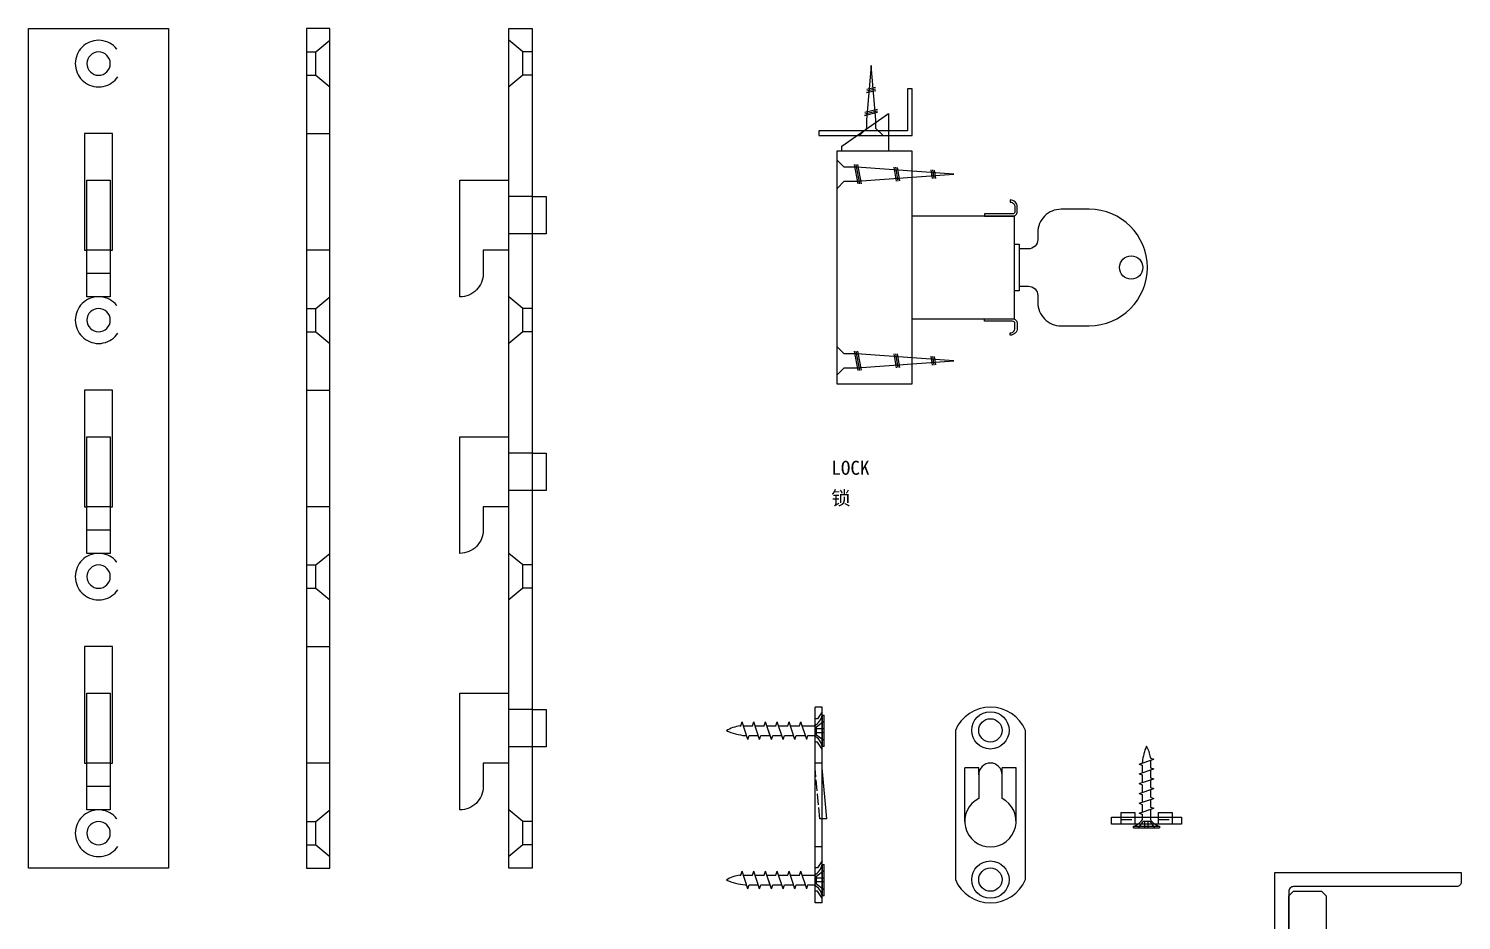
# Model space of a CAD drawing. Header units: millimetres. Extents: x -159360 to -156109, y -82746 to -81402.
# Drawn here: x -157692.9 to -157385.7, y -81785.3 to -81594.1 of the extents above; entities that cross this region are included whole.
import ezdxf
from ezdxf.enums import TextEntityAlignment as Align

# ---------------------------------------------------------------- set-up
doc = ezdxf.new("R2010")
doc.units = ezdxf.units.MM
doc.header["$LTSCALE"] = 2
doc.header["$MEASUREMENT"] = 0
doc.linetypes.add('ACAD_ISO02W100', pattern=[15, 12, -3])
doc.linetypes.add('HIDDEN', pattern=[9.525, 6.35, -3.175])
doc.layers.get('0').update_dxf_attribs({"linetype": 'CONTINUOUS'})
doc.layers.add('LINE1', color=41, linetype='CONTINUOUS')
doc.layers.add('LINE2', color=142, linetype='CONTINUOUS')
doc.layers.add('标注', color=7, linetype='CONTINUOUS', lineweight=25)
doc.styles.add('HZ', font='simfang.ttf')

# ---------------------------------------------------------------- blocks, each defined once
blk = doc.blocks.new('床挂码-合')
at = {"linetype": 'ByBlock'}
for points in [[(-15, -90), (15, -90), (15, 90), (-15, 90)], [(-2.5, 52.5), (2.5, 52.5), (2.5, 77.5), (-2.5, 77.5)], [(-2.5, -2.5), (2.5, -2.5), (2.5, 22.5), (-2.5, 22.5)], [(-2.5, -57.5), (2.5, -57.5), (2.5, -32.5), (-2.5, -32.5)]]:
    blk.add_lwpolyline(points, close=True, dxfattribs=at)
for points in [[(2.5, 67.5), (3, 67.5), (3, 42.5), (-3, 42.5), (-3, 67.5), (-2.5, 67.5)], [(2.5, 12.5), (3, 12.5), (3, -12.5), (-3, -12.5), (-3, 12.5), (-2.5, 12.5)], [(2.5, -42.5), (3, -42.5), (3, -67.5), (-3, -67.5), (-3, -42.5), (-2.5, -42.5)]]:
    blk.add_lwpolyline(points, dxfattribs=at)
for centre in [(0, 82.5), (0, 27.5), (0, -27.5), (0, -82.5)]:
    blk.add_circle(centre, 2.5, dxfattribs=at)
at = {"layer": 'LINE1', "linetype": 'HIDDEN'}
for p, q in [((2.5, 72.5), (-2.5, 72.5)), ((2.5, 67.5), (-2.5, 67.5)), ((2.5, 17.5), (-2.5, 17.5)), ((2.5, 12.5), (-2.5, 12.5)), ((2.5, -37.5), (-2.5, -37.5)), ((2.5, -42.5), (-2.5, -42.5))]:
    blk.add_line(p, q, dxfattribs=at)
for centre in [(0, 82.5), (0, 27.5), (0, -27.5), (0, -82.5)]:
    blk.add_circle(centre, 5, dxfattribs=at)
blk = doc.blocks.new('床挂码-母')
at = {"linetype": 'ByBlock'}
blk.add_lwpolyline([(0, -90), (-5, -90), (-5, 90), (0, 90)], close=True, dxfattribs=at)
at = {"layer": 'LINE1', "linetype": 'HIDDEN'}
for p, q in [((0, 67.5), (-5, 67.5)), ((-5, 42.5), (0, 42.5)), ((0, 12.5), (-5, 12.5)), ((-5, -12.5), (0, -12.5)), ((0, -42.5), (-5, -42.5)), ((-5, -67.5), (0, -67.5))]:
    blk.add_line(p, q, dxfattribs=at)
for points in [[(-5, 85), (-3, 85), (0, 87.5)], [(-3, 85), (-3, 80)], [(-5, 80), (-3, 80), (0, 77.5)], [(-5, 30), (-3, 30), (0, 32.5)], [(-3, 30), (-3, 25)], [(-5, 25), (-3, 25), (0, 22.5)], [(-5, -25), (-3, -25), (0, -22.5)], [(-3, -25), (-3, -30)], [(-5, -30), (-3, -30), (0, -32.5)], [(-5, -80), (-3, -80), (0, -77.5)], [(-3, -80), (-3, -85)], [(-5, -85), (-3, -85), (0, -87.5)]]:
    blk.add_lwpolyline(points, dxfattribs=at)
blk = doc.blocks.new('床挂码-公')
at = {"linetype": 'ByBlock'}
blk.add_line((0, 90), (0, -90), dxfattribs=at)
for points in [[(0, -90), (5, -90), (5, 90), (0, 90)], [(5, 56), (8, 56), (8, 64), (5, 64)], [(5, 1), (8, 1), (8, 9), (5, 9)], [(5, -54), (8, -54), (8, -46), (5, -46)]]:
    blk.add_lwpolyline(points, dxfattribs=at)
for points in [[(0, 67.5), (-5.5, 67.5), (-5.5, 72.5, 0.414214), (-10.5, 77.5), (-10.5, 52.5), (0, 52.5)], [(0, 12.5), (-5.5, 12.5), (-5.5, 17.5, 0.414214), (-10.5, 22.5), (-10.5, -2.5), (0, -2.5)], [(0, -42.5), (-5.5, -42.5), (-5.5, -37.5, 0.414214), (-10.5, -32.5), (-10.5, -57.5), (0, -57.5)]]:
    blk.add_lwpolyline(points, format="xyb", dxfattribs=at)
at = {"layer": 'LINE1', "linetype": 'HIDDEN'}
for p, q in [((5, 64), (0, 64)), ((5, 56), (0, 56)), ((5, 9), (0, 9)), ((5, 1), (0, 1)), ((5, -46), (0, -46)), ((5, -54), (0, -54))]:
    blk.add_line(p, q, dxfattribs=at)
for points in [[(5, 85), (3, 85), (0, 87.5)], [(3, 85), (3, 80)], [(5, 80), (3, 80), (0, 77.5)], [(5, 30), (3, 30), (0, 32.5)], [(3, 30), (3, 25)], [(5, 25), (3, 25), (0, 22.5)], [(5, -25), (3, -25), (0, -22.5)], [(3, -25), (3, -30)], [(5, -30), (3, -30), (0, -32.5)], [(5, -80), (3, -80), (0, -77.5)], [(3, -80), (3, -85)], [(5, -85), (3, -85), (0, -87.5)]]:
    blk.add_lwpolyline(points, dxfattribs=at)
blk = doc.blocks.new('BED FITTING 床挂码')
at = {"layer": 'LINE2', "extrusion": (0, 0, -1), "zscale": -1, "rotation": 180}
for name, p in [('床挂码-合', (-15, 90)), ('床挂码-母', (-64.59, 90)), ('床挂码-公', (-102.96, 90))]:
    blk.add_blockref(name, p, dxfattribs=at)
blk = doc.blocks.new('天花龙骨架')
at = {"linetype": 'ByBlock'}
for p, q in [((-17, -43.21), (-17, -56.4)), ((-9, -43.6), (-9, -55.9)), ((-16.5, -72.96), (-16.5, -68.96)), ((-9.5, -72.96), (-9.5, -68.96)), ((-17, -74), (-16.52, -74.16)), ((-16, -75.93), (-16.49, -76.16)), ((-13.18, -74.16), (-10, -73.96)), ((-10, -73.96), (-9.41, -74.16)), ((-9.13, -75.96), (-9.56, -76.16)), ((-16.5, -81.16), (-16.5, -77.16)), ((-9.5, -81.16), (-9.5, -77.16)), ((-21.51, -116.61), (-23.51, -116.61)), ((1, -116.61), (-2, -116.61)), ((-21.51, -120.11), (-23.51, -120.11)), ((1, -120.11), (-2, -120.11)), ((-18.3, -160.36), (-18.3, -159.36)), ((-19, -162.16), (-5.6, -162.16))]:
    blk.add_line(p, q, dxfattribs=at)
for points in [[(20, 0), (20, -2, -0.414214), (19, -3), (-16, -3, 0.414214), (-17, -4), (-17, -35.4, -0.414214), (-18, -36.4), (-20, -36.4), (-20, 0), (20, 0)], [(-15.5, -73.96), (-10.5, -73.96), (-6, -73.96, 0.414214), (-5, -72.96), (-5, -68.96, 0.414214), (-6, -67.96), (-20, -67.96, 0.414214), (-21, -68.96), (-21, -72.96, 0.414214), (-20, -73.96), (-15.5, -73.96, -0.414214), (-16.5, -72.96, -0.414214), (-17.5, -73.96)], [(-6.3, -159.36), (-18.3, -159.36), (-6.3, -159.36, 0.414214), (-5.3, -158.36), (-5.3, -122.36, 0.414214), (-6.3, -121.36), (-18.3, -121.36), (-18.3, -120.36), (-6.3, -120.36, -0.414214), (-4.3, -122.36), (-4.3, -158.36, -0.414214), (-6.3, -160.36), (-18.3, -160.36), (-6.3, -160.36)]]:
    blk.add_lwpolyline(points, format="xyb", dxfattribs=at)
for points in [[(-17, -41.18), (-17, -5), (-16, -4), (-10, -4), (-9, -5), (-9, -41.45)], [(-2, -114.36), (1, -114.36), (1, -122.36), (-2, -122.36)]]:
    blk.add_lwpolyline(points, dxfattribs=at)
for points in [[(-21, -160.16), (-21, -99.66), (-19.2, -99.66), (-19.2, -159.66, 0.414214), (-18.5, -160.36), (-4.5, -160.36, 0.414214), (-3.8, -159.66), (-3.8, -76.66, 0.414214), (-4.5, -75.96), (-26, -75.96), (-26, -74.16), (-4, -74.16, -0.414214), (-2, -76.16), (-2, -160.16, -0.414214), (-4, -162.16), (-19, -162.16, -0.414214), (-21, -160.16)], [(-6, -76.16), (-20, -76.16, 0.414214), (-21, -77.16), (-21, -81.16, 0.414214), (-20, -82.16), (-6, -82.16, 0.414214), (-5, -81.16), (-5, -77.16, 0.414214)], [(-21.51, -122.36, 0.414214), (-21.01, -121.86), (-21.01, -114.86, 0.414214), (-21.51, -114.36), (-23.51, -114.36, 0.414214), (-24.01, -114.86), (-24.01, -121.86, 0.414214), (-23.51, -122.36)]]:
    blk.add_lwpolyline(points, format="xyb", close=True, dxfattribs=at)
for centre, radius, start, end in [((-17.5, -68.96), 1, 0, 90), ((-15.5, -68.96), 1, 90, 180), ((-10.5, -68.96), 1, 0, 90), ((-8.5, -68.96), 1, 90, 180), ((-10.5, -72.96), 1, 270, 0), ((-8.5, -72.96), 1, 180, 270), ((-17.5, -77.16), 1, 0, 90), ((-15.5, -77.16), 1, 90, 180), ((-10.5, -77.16), 1, 0, 90), ((-8.5, -77.16), 1, 90, 180), ((-17.5, -81.16), 1, 270, 0), ((-15.5, -81.16), 1, 180, 270), ((-10.5, -81.16), 1, 270, 0), ((-8.5, -81.16), 1, 180, 270), ((-23.51, -116.11), 0.5, 180, 270), ((-23.51, -117.11), 0.5, 90, 180), ((-21.51, -116.11), 0.5, 270, 0), ((-21.51, -117.11), 0.5, 360, 90), ((-23.51, -119.61), 0.5, 180, 270), ((-21.51, -119.61), 0.5, 270, 0), ((-23.51, -120.61), 0.5, 90, 180), ((-21.51, -120.61), 0.5, 0, 90)]:
    blk.add_arc(centre, radius, start, end, dxfattribs=at)
at = {"layer": 'LINE1', "linetype": 'ByBlock'}
for p, q in [((-17, -56.4), (-16, -56.74)), ((-16, -56.73), (-17, -57.2)), ((-17, -57.2), (-16, -57.54)), ((-16, -57.53), (-17, -58)), ((-17, -58), (-16, -58.34)), ((-16, -58.33), (-17, -58.8)), ((-16, -56.74), (-10, -56.36)), ((-16, -57.54), (-10, -57.16)), ((-16, -58.34), (-10, -57.96)), ((-9, -55.9), (-10, -56.36)), ((-10, -56.36), (-9, -56.7)), ((-9, -56.7), (-10, -57.16)), ((-10, -57.16), (-9, -57.5)), ((-9, -57.5), (-10, -57.96)), ((-10, -57.96), (-9, -58.3)), ((-9, -58.3), (-10, -58.76)), ((-17, -58.8), (-16, -59.14)), ((-16, -59.13), (-17, -59.6)), ((-17, -59.6), (-16, -59.94)), ((-16, -59.93), (-17, -60.4)), ((-17, -60.4), (-16, -60.74)), ((-16, -60.73), (-17, -61.2)), ((-17, -61.2), (-16, -61.54)), ((-16, -59.14), (-10, -58.76)), ((-16, -59.94), (-10, -59.56)), ((-16, -60.74), (-10, -60.36)), ((-16, -61.54), (-10, -61.16)), ((-10, -58.76), (-9, -59.1)), ((-9, -59.1), (-10, -59.56)), ((-10, -59.56), (-9, -59.9)), ((-9, -59.9), (-10, -60.36)), ((-10, -60.36), (-9, -60.7)), ((-9, -60.7), (-10, -61.16)), ((-10, -61.16), (-9, -61.5)), ((-16, -61.53), (-17, -62)), ((-17, -62), (-16, -62.34)), ((-16, -62.33), (-17, -62.8)), ((-17, -62.8), (-16, -63.14)), ((-16, -63.13), (-17, -63.6)), ((-17, -63.6), (-16, -63.94)), ((-16, -63.93), (-17, -64.4)), ((-17, -64.4), (-16, -64.74)), ((-16, -62.34), (-10, -61.96)), ((-16, -63.14), (-10, -62.76)), ((-16, -63.94), (-10, -63.56)), ((-16, -64.74), (-10, -64.36)), ((-9, -61.5), (-10, -61.96)), ((-10, -61.96), (-9, -62.3)), ((-9, -62.3), (-10, -62.76)), ((-10, -62.76), (-9, -63.1)), ((-9, -63.1), (-10, -63.56)), ((-10, -63.56), (-9, -63.9)), ((-9, -63.9), (-10, -64.36)), ((-10, -64.36), (-9, -64.7)), ((-16, -64.73), (-17, -65.2)), ((-17, -65.2), (-16, -65.54)), ((-16, -65.53), (-17, -66)), ((-17, -66), (-16, -66.34)), ((-16, -66.33), (-17, -66.8)), ((-17, -66.8), (-16, -67.14)), ((-16, -67.13), (-17, -67.6)), ((-16, -65.54), (-10, -65.16)), ((-16, -66.34), (-10, -65.96)), ((-16, -67.14), (-10, -66.76)), ((-16, -67.94), (-10, -67.56)), ((-9, -64.7), (-10, -65.16)), ((-10, -65.16), (-9, -65.5)), ((-9, -65.5), (-10, -65.96)), ((-10, -65.96), (-9, -66.3)), ((-9, -66.3), (-10, -66.76)), ((-10, -66.76), (-9, -67.1)), ((-9, -67.1), (-10, -67.56)), ((-10, -67.56), (-9, -67.9)), ((-17, -67.6), (-16, -67.94)), ((-9, -67.9), (-9.13, -67.96)), ((-16, -82.33), (-17, -82.8)), ((-17, -82.8), (-16, -83.14)), ((-16.52, -82.16), (-16, -82.34)), ((-16, -82.34), (-13.18, -82.16)), ((-16, -83.14), (-10, -82.76)), ((-16, -83.14), (-10, -82.76)), ((-9, -82.3), (-10, -82.76)), ((-10, -82.76), (-9, -83.1)), ((-9.41, -82.16), (-9, -82.3)), ((-16, -83.14), (-17, -83.6)), ((-17, -83.6), (-16, -83.94)), ((-16, -83.94), (-10, -83.56)), ((-9, -83.1), (-10, -83.56)), ((-35.64, -116.36), (-35.41, -116.86)), ((-35.62, -119.86), (-35.64, -116.36)), ((-35.41, -116.86), (-35.24, -116.36)), ((-35.24, -116.36), (-35.01, -116.86)), ((-35.01, -116.86), (-34.84, -116.36)), ((-34.84, -116.36), (-34.61, -116.86)), ((-34.61, -116.86), (-34.44, -116.36)), ((-34.44, -116.36), (-34.21, -116.86)), ((-34.21, -116.86), (-34.04, -116.36)), ((-34.04, -116.36), (-33.81, -116.86)), ((-33.81, -116.86), (-33.64, -116.36)), ((-33.64, -116.36), (-33.41, -116.86)), ((-33.41, -116.86), (-33.24, -116.36)), ((-33.24, -116.36), (-33.01, -116.86)), ((-33.01, -116.86), (-32.84, -116.36)), ((-32.84, -116.36), (-32.61, -116.86)), ((-32.61, -116.86), (-32.44, -116.36)), ((-32.44, -116.36), (-32.21, -116.86)), ((-32.21, -116.86), (-32.04, -116.36)), ((-32.04, -116.36), (-31.81, -116.86)), ((-31.81, -116.86), (-31.64, -116.36)), ((-31.64, -116.36), (-31.41, -116.86)), ((-31.41, -116.86), (-31.24, -116.36)), ((-31.24, -116.36), (-31.01, -116.86)), ((-31.01, -116.86), (-30.84, -116.36)), ((-30.84, -116.36), (-30.61, -116.86)), ((-30.61, -116.86), (-30.44, -116.36)), ((-30.44, -116.36), (-30.21, -116.86)), ((-30.21, -116.86), (-30.04, -116.36)), ((-30.04, -116.36), (-29.81, -116.86)), ((-29.81, -116.86), (-29.64, -116.36)), ((-29.64, -116.36), (-29.41, -116.86)), ((-29.41, -116.86), (-29.24, -116.36)), ((-29.24, -116.36), (-29.01, -116.86)), ((-29.01, -116.86), (-28.84, -116.36)), ((-28.84, -116.36), (-28.61, -116.86)), ((-28.61, -116.86), (-28.44, -116.36)), ((-28.44, -116.36), (-28.21, -116.86)), ((-28.21, -116.86), (-28.04, -116.36)), ((-28.04, -116.36), (-27.81, -116.86)), ((-27.81, -116.86), (-27.64, -116.36)), ((-27.64, -116.36), (-27.41, -116.86)), ((-27.41, -116.86), (-27.24, -116.36)), ((-27.24, -116.36), (-27.01, -116.86)), ((-27.01, -116.86), (-26.84, -116.36)), ((-26.84, -116.36), (-26.61, -116.86)), ((-26.61, -116.86), (-26.44, -116.36)), ((-26.44, -116.36), (-26.21, -116.86)), ((-26.21, -116.86), (-26.04, -116.36)), ((-26.04, -116.36), (-25.81, -116.86)), ((-25.81, -116.86), (-25.64, -116.36)), ((-25.64, -116.36), (-25.41, -116.86)), ((-25.41, -116.86), (-25.24, -116.36)), ((-25.24, -116.36), (-25.01, -116.86)), ((-25.01, -116.86), (-24.84, -116.36)), ((-24.84, -116.36), (-24.61, -116.86)), ((-24.61, -116.86), (-24.44, -116.36)), ((-24.44, -116.36), (-24.21, -116.86)), ((-24.21, -116.86), (-24.04, -116.36)), ((-24.04, -116.36), (-24.01, -116.43)), ((-19.21, -116.43), (-19.01, -116.86)), ((-19.01, -116.86), (-18.84, -116.36)), ((-18.84, -116.36), (-18.61, -116.86)), ((-18.61, -116.86), (-18.44, -116.36)), ((-18.44, -116.36), (-18.21, -116.86)), ((-18.21, -116.86), (-18.04, -116.36)), ((-18.04, -116.36), (-17.81, -116.86)), ((-17.81, -116.86), (-17.64, -116.36)), ((-17.64, -116.36), (-17.41, -116.86)), ((-17.41, -116.86), (-17.24, -116.36)), ((-17.24, -116.36), (-17.01, -116.86)), ((-17.01, -116.86), (-16.84, -116.36)), ((-16.84, -116.36), (-16.61, -116.86)), ((-16.61, -116.86), (-16.44, -116.36)), ((-16.44, -116.36), (-16.21, -116.86)), ((-16.21, -116.86), (-16.04, -116.36)), ((-16.04, -116.36), (-15.81, -116.86)), ((-15.81, -116.86), (-15.64, -116.36)), ((-15.64, -116.36), (-15.41, -116.86)), ((-15.41, -116.86), (-15.24, -116.36)), ((-15.24, -116.36), (-15.01, -116.86)), ((-15.01, -116.86), (-14.84, -116.36)), ((-14.84, -116.36), (-14.61, -116.86)), ((-14.61, -116.86), (-14.44, -116.36)), ((-14.44, -116.36), (-14.21, -116.86)), ((-14.21, -116.86), (-14.04, -116.36)), ((-14.04, -116.36), (-13.81, -116.86)), ((-13.81, -116.86), (-13.64, -116.36)), ((-13.64, -116.36), (-13.41, -116.86)), ((-13.41, -116.86), (-13.24, -116.36)), ((-13.24, -116.36), (-13.01, -116.86)), ((-13.01, -116.86), (-12.84, -116.36)), ((-12.84, -116.36), (-12.61, -116.86)), ((-12.61, -116.86), (-12.44, -116.36)), ((-12.44, -116.36), (-12.21, -116.86)), ((-12.21, -116.86), (-12.04, -116.36)), ((-12.04, -116.36), (-11.81, -116.86)), ((-11.81, -116.86), (-11.64, -116.36)), ((-11.64, -116.36), (-11.41, -116.86)), ((-11.41, -116.86), (-11.24, -116.36)), ((-11.24, -116.36), (-11.01, -116.86)), ((-11.01, -116.86), (-10.84, -116.36)), ((-10.84, -116.36), (-10.61, -116.86)), ((-10.61, -116.86), (-10.44, -116.36)), ((-10.44, -116.36), (-10.21, -116.86)), ((-10.21, -116.86), (-10.04, -116.36)), ((-10.04, -116.36), (-9.81, -116.86)), ((-9.81, -116.86), (-9.64, -116.36)), ((-9.64, -116.36), (-9.41, -116.86)), ((-9.41, -116.86), (-9.24, -116.36)), ((-9.24, -116.36), (-9.01, -116.86)), ((-9.01, -116.86), (-8.84, -116.36)), ((-8.84, -116.36), (-8.61, -116.86)), ((-8.61, -116.86), (-8.44, -116.36)), ((-8.44, -116.36), (-8.21, -116.86)), ((-8.21, -116.86), (-8.04, -116.36)), ((-8.04, -116.36), (-7.81, -116.86)), ((-7.81, -116.86), (-7.64, -116.36)), ((-7.64, -116.36), (-7.41, -116.86)), ((-7.41, -116.86), (-7.24, -116.36)), ((-7.24, -116.36), (-7.01, -116.86)), ((-7.01, -116.86), (-6.84, -116.36)), ((-6.84, -116.36), (-6.61, -116.86)), ((-6.61, -116.86), (-6.44, -116.36)), ((-6.44, -116.36), (-6.21, -116.86)), ((-6.21, -116.86), (-6.04, -116.36)), ((-6.04, -116.36), (-5.81, -116.86)), ((-5.81, -116.86), (-5.64, -116.36)), ((-5.64, -116.36), (-5.41, -116.86)), ((-5.41, -116.86), (-5.24, -116.36)), ((-5.24, -116.36), (-5.01, -116.86)), ((-5.01, -116.86), (-4.84, -116.36)), ((-4.84, -116.36), (-4.61, -116.86)), ((-4.61, -116.86), (-4.44, -116.36)), ((-4.44, -116.36), (-4.21, -116.86)), ((-4.21, -116.86), (-4.04, -116.36)), ((-4.04, -116.36), (-3.81, -116.86)), ((-35.22, -119.86), (-35.41, -116.86)), ((-34.82, -119.86), (-35.01, -116.86)), ((-34.42, -119.86), (-34.61, -116.86)), ((-34.02, -119.86), (-34.21, -116.86)), ((-33.62, -119.86), (-33.81, -116.86)), ((-33.22, -119.86), (-33.41, -116.86)), ((-32.82, -119.86), (-33.01, -116.86)), ((-32.42, -119.86), (-32.61, -116.86)), ((-32.02, -119.86), (-32.21, -116.86)), ((-31.62, -119.86), (-31.81, -116.86)), ((-31.22, -119.86), (-31.41, -116.86)), ((-30.82, -119.86), (-31.01, -116.86)), ((-30.42, -119.86), (-30.61, -116.86)), ((-30.02, -119.86), (-30.21, -116.86)), ((-29.62, -119.86), (-29.81, -116.86)), ((-29.22, -119.86), (-29.41, -116.86)), ((-28.82, -119.86), (-29.01, -116.86)), ((-28.42, -119.86), (-28.61, -116.86)), ((-28.02, -119.86), (-28.21, -116.86)), ((-27.62, -119.86), (-27.81, -116.86)), ((-27.22, -119.86), (-27.41, -116.86)), ((-26.82, -119.86), (-27.01, -116.86)), ((-26.42, -119.86), (-26.61, -116.86)), ((-26.02, -119.86), (-26.21, -116.86)), ((-25.62, -119.86), (-25.81, -116.86)), ((-25.22, -119.86), (-25.41, -116.86)), ((-24.82, -119.86), (-25.01, -116.86)), ((-24.42, -119.86), (-24.61, -116.86)), ((-24.02, -119.86), (-24.21, -116.86)), ((-18.82, -119.86), (-19.01, -116.86)), ((-18.42, -119.86), (-18.61, -116.86)), ((-18.02, -119.86), (-18.21, -116.86)), ((-17.62, -119.86), (-17.81, -116.86)), ((-17.22, -119.86), (-17.41, -116.86)), ((-16.82, -119.86), (-17.01, -116.86)), ((-16.42, -119.86), (-16.61, -116.86)), ((-16.02, -119.86), (-16.21, -116.86)), ((-15.62, -119.86), (-15.81, -116.86)), ((-15.22, -119.86), (-15.41, -116.86)), ((-14.82, -119.86), (-15.01, -116.86)), ((-14.42, -119.86), (-14.61, -116.86)), ((-14.02, -119.86), (-14.21, -116.86)), ((-13.62, -119.86), (-13.81, -116.86)), ((-13.22, -119.86), (-13.41, -116.86)), ((-12.82, -119.86), (-13.01, -116.86)), ((-12.42, -119.86), (-12.61, -116.86)), ((-12.02, -119.86), (-12.21, -116.86)), ((-11.62, -119.86), (-11.81, -116.86)), ((-11.22, -119.86), (-11.41, -116.86)), ((-10.82, -119.86), (-11.01, -116.86)), ((-10.42, -119.86), (-10.61, -116.86)), ((-10.02, -119.86), (-10.21, -116.86)), ((-9.62, -119.86), (-9.81, -116.86)), ((-9.22, -119.86), (-9.41, -116.86)), ((-8.82, -119.86), (-9.01, -116.86)), ((-8.42, -119.86), (-8.61, -116.86)), ((-8.02, -119.86), (-8.21, -116.86)), ((-7.62, -119.86), (-7.81, -116.86)), ((-7.22, -119.86), (-7.41, -116.86)), ((-6.82, -119.86), (-7.01, -116.86)), ((-6.42, -119.86), (-6.61, -116.86)), ((-6.02, -119.86), (-6.21, -116.86)), ((-5.62, -119.86), (-5.81, -116.86)), ((-5.22, -119.86), (-5.41, -116.86)), ((-4.82, -119.86), (-5.01, -116.86)), ((-4.42, -119.86), (-4.61, -116.86)), ((-4.02, -119.86), (-4.21, -116.86)), ((-35.62, -119.86), (-35.39, -120.36)), ((-35.39, -120.36), (-35.22, -119.86)), ((-35.22, -119.86), (-34.99, -120.36)), ((-34.99, -120.36), (-34.82, -119.86)), ((-34.82, -119.86), (-34.59, -120.36)), ((-34.59, -120.36), (-34.42, -119.86)), ((-34.42, -119.86), (-34.19, -120.36)), ((-34.19, -120.36), (-34.02, -119.86)), ((-34.02, -119.86), (-33.79, -120.36)), ((-33.79, -120.36), (-33.62, -119.86)), ((-33.62, -119.86), (-33.39, -120.36)), ((-33.39, -120.36), (-33.22, -119.86)), ((-33.22, -119.86), (-32.99, -120.36)), ((-32.99, -120.36), (-32.82, -119.86)), ((-32.82, -119.86), (-32.59, -120.36)), ((-32.59, -120.36), (-32.42, -119.86)), ((-32.42, -119.86), (-32.19, -120.36)), ((-32.19, -120.36), (-32.02, -119.86)), ((-32.02, -119.86), (-31.79, -120.36)), ((-31.79, -120.36), (-31.62, -119.86)), ((-31.62, -119.86), (-31.39, -120.36)), ((-31.39, -120.36), (-31.22, -119.86)), ((-31.22, -119.86), (-30.99, -120.36)), ((-30.99, -120.36), (-30.82, -119.86)), ((-30.82, -119.86), (-30.59, -120.36)), ((-30.59, -120.36), (-30.42, -119.86)), ((-30.42, -119.86), (-30.19, -120.36)), ((-30.19, -120.36), (-30.02, -119.86)), ((-30.02, -119.86), (-29.79, -120.36)), ((-29.79, -120.36), (-29.62, -119.86)), ((-29.62, -119.86), (-29.39, -120.36)), ((-29.39, -120.36), (-29.22, -119.86)), ((-29.22, -119.86), (-28.99, -120.36)), ((-28.99, -120.36), (-28.82, -119.86)), ((-28.82, -119.86), (-28.59, -120.36)), ((-28.59, -120.36), (-28.42, -119.86)), ((-28.42, -119.86), (-28.19, -120.36)), ((-28.19, -120.36), (-28.02, -119.86)), ((-28.02, -119.86), (-27.79, -120.36)), ((-27.79, -120.36), (-27.62, -119.86)), ((-27.62, -119.86), (-27.39, -120.36)), ((-27.39, -120.36), (-27.22, -119.86)), ((-27.22, -119.86), (-26.99, -120.36)), ((-26.99, -120.36), (-26.82, -119.86)), ((-26.82, -119.86), (-26.59, -120.36)), ((-26.59, -120.36), (-26.42, -119.86)), ((-26.42, -119.86), (-26.19, -120.36)), ((-26.19, -120.36), (-26.02, -119.86)), ((-26.02, -119.86), (-25.79, -120.36)), ((-25.79, -120.36), (-25.62, -119.86)), ((-25.62, -119.86), (-25.39, -120.36)), ((-25.39, -120.36), (-25.22, -119.86)), ((-25.22, -119.86), (-24.99, -120.36)), ((-24.99, -120.36), (-24.82, -119.86)), ((-24.82, -119.86), (-24.59, -120.36)), ((-24.59, -120.36), (-24.42, -119.86)), ((-24.42, -119.86), (-24.19, -120.36)), ((-24.19, -120.36), (-24.02, -119.86)), ((-24.02, -119.86), (-24.01, -119.89)), ((-19.21, -119.89), (-18.99, -120.36)), ((-18.99, -120.36), (-18.82, -119.86)), ((-18.82, -119.86), (-18.59, -120.36)), ((-18.59, -120.36), (-18.42, -119.86)), ((-18.42, -119.86), (-18.19, -120.36)), ((-18.19, -120.36), (-18.02, -119.86)), ((-18.02, -119.86), (-17.79, -120.36)), ((-17.79, -120.36), (-17.62, -119.86)), ((-17.62, -119.86), (-17.39, -120.36)), ((-17.39, -120.36), (-17.22, -119.86)), ((-17.22, -119.86), (-16.99, -120.36)), ((-16.99, -120.36), (-16.82, -119.86)), ((-16.82, -119.86), (-16.59, -120.36)), ((-16.59, -120.36), (-16.42, -119.86)), ((-16.42, -119.86), (-16.19, -120.36)), ((-16.19, -120.36), (-16.02, -119.86)), ((-16.02, -119.86), (-15.79, -120.36)), ((-15.79, -120.36), (-15.62, -119.86)), ((-15.62, -119.86), (-15.39, -120.36)), ((-15.39, -120.36), (-15.22, -119.86)), ((-15.22, -119.86), (-14.99, -120.36)), ((-14.99, -120.36), (-14.82, -119.86)), ((-14.82, -119.86), (-14.59, -120.36)), ((-14.59, -120.36), (-14.42, -119.86)), ((-14.42, -119.86), (-14.19, -120.36)), ((-14.19, -120.36), (-14.02, -119.86)), ((-14.02, -119.86), (-13.79, -120.36)), ((-13.79, -120.36), (-13.62, -119.86)), ((-13.62, -119.86), (-13.39, -120.36)), ((-13.39, -120.36), (-13.22, -119.86)), ((-13.22, -119.86), (-12.99, -120.36)), ((-12.99, -120.36), (-12.82, -119.86)), ((-12.82, -119.86), (-12.59, -120.36)), ((-12.59, -120.36), (-12.42, -119.86)), ((-12.42, -119.86), (-12.19, -120.36)), ((-12.19, -120.36), (-12.02, -119.86)), ((-12.02, -119.86), (-11.79, -120.36)), ((-11.79, -120.36), (-11.62, -119.86)), ((-11.62, -119.86), (-11.39, -120.36)), ((-11.39, -120.36), (-11.22, -119.86)), ((-11.22, -119.86), (-10.99, -120.36)), ((-10.99, -120.36), (-10.82, -119.86)), ((-10.82, -119.86), (-10.59, -120.36)), ((-10.59, -120.36), (-10.42, -119.86)), ((-10.42, -119.86), (-10.19, -120.36)), ((-10.19, -120.36), (-10.02, -119.86)), ((-10.02, -119.86), (-9.79, -120.36)), ((-9.79, -120.36), (-9.62, -119.86)), ((-9.62, -119.86), (-9.39, -120.36)), ((-9.39, -120.36), (-9.22, -119.86)), ((-9.22, -119.86), (-8.99, -120.36)), ((-8.99, -120.36), (-8.82, -119.86)), ((-8.82, -119.86), (-8.59, -120.36)), ((-8.59, -120.36), (-8.42, -119.86)), ((-8.42, -119.86), (-8.19, -120.36)), ((-8.19, -120.36), (-8.02, -119.86)), ((-8.02, -119.86), (-7.79, -120.36)), ((-7.79, -120.36), (-7.62, -119.86)), ((-7.62, -119.86), (-7.39, -120.36)), ((-7.39, -120.36), (-7.22, -119.86)), ((-7.22, -119.86), (-6.99, -120.36)), ((-6.99, -120.36), (-6.82, -119.86)), ((-6.82, -119.86), (-6.59, -120.36)), ((-6.59, -120.36), (-6.42, -119.86)), ((-6.42, -119.86), (-6.19, -120.36)), ((-6.19, -120.36), (-6.02, -119.86)), ((-6.02, -119.86), (-5.79, -120.36)), ((-5.79, -120.36), (-5.62, -119.86)), ((-5.62, -119.86), (-5.39, -120.36)), ((-5.39, -120.36), (-5.22, -119.86)), ((-5.22, -119.86), (-4.99, -120.36)), ((-4.99, -120.36), (-4.82, -119.86)), ((-4.82, -119.86), (-4.59, -120.36)), ((-4.59, -120.36), (-4.42, -119.86)), ((-4.42, -119.86), (-4.19, -120.36)), ((-4.19, -120.36), (-4.02, -119.86)), ((-4.02, -119.86), (-3.79, -120.36))]:
    blk.add_line(p, q, dxfattribs=at)
for centre, radius, start, end in [((-10.89, -28.75), 12.84, 258.4487, 302.4407), ((-15.78, -54.64), 13.52, 78.4487, 123.9073), ((-10.5, -30.85), 12.84, 258.4487, 302.4407), ((-15.78, -56.67), 13.52, 78.4487, 123.9073)]:
    blk.add_arc(centre, radius, start, end, dxfattribs=at)
blk = doc.blocks.new('LOCK 锁')
at = {"layer": 'LINE1'}
for p, q in [((7.31, 68.3), (6.31, 56.65)), ((8.31, 56.65), (7.31, 68.3)), ((6.31, 62.51), (8.27, 62.99)), ((6.34, 62.88), (8.24, 63.34)), ((6.38, 63.24), (8.21, 63.69)), ((5.92, 57.96), (8.64, 58.63)), ((5.95, 58.32), (8.61, 58.98)), ((5.89, 57.59), (8.67, 58.28)), ((6.31, 56.65), (6.31, 54.83)), ((8.31, 54.83), (8.31, 56.65)), ((6.31, 54.83), (4.79, 53.3)), ((9.84, 53.3), (8.31, 54.83)), ((1.53, 46.5), (0, 48.03)), ((4.18, 46.5), (1.53, 46.5)), ((3.67, 47.1), (4.45, 42.92)), ((4.03, 47.1), (4.8, 42.94)), ((25, 45), (4.18, 46.5)), ((4.38, 47.09), (5.15, 42.97)), ((12.13, 46.53), (12.66, 43.51)), ((12.5, 46.5), (13.01, 43.53)), ((12.86, 46.48), (13.36, 43.56)), ((0, 41.97), (1.53, 43.5)), ((1.53, 43.5), (4.18, 43.5)), ((4.18, 43.5), (25, 45)), ((20.08, 45.96), (20.37, 44.07)), ((20.44, 45.93), (20.72, 44.09)), ((20.81, 45.9), (21.08, 44.12)), ((32.77, 14), (32.77, 14)), ((1.53, 6.5), (0, 8.03)), ((4.18, 6.5), (1.53, 6.5)), ((3.67, 7.1), (4.45, 2.92)), ((4.03, 7.1), (4.8, 2.94)), ((25, 5), (4.18, 6.5)), ((4.38, 7.09), (5.15, 2.97)), ((12.13, 6.53), (12.66, 3.51)), ((12.5, 6.5), (13.01, 3.53)), ((12.86, 6.48), (13.36, 3.56)), ((0, 1.97), (1.53, 3.5)), ((1.53, 3.5), (4.18, 3.5)), ((4.18, 3.5), (25, 5)), ((20.08, 5.96), (20.37, 4.07)), ((20.44, 5.93), (20.72, 4.09)), ((20.81, 5.9), (21.08, 4.12))]:
    blk.add_line(p, q, dxfattribs=at)
for points in [[(1.03, 50), (1.03, 51), (11.03, 58), (11.03, 50)], [(36.1, 14), (36.1, 14)], [(36.1, 14), (36.1, 14)], [(36.12, 14), (36.12, 14)], [(37.1, 14), (37.1, 14)]]:
    blk.add_lwpolyline(points, dxfattribs=at)
for points in [[(31.6, 36), (37.6, 36, 0.414214), (38.6, 37), (38.6, 38, 0.414214), (37.1, 39.5), (37.1, 39, -0.414214), (38.1, 38), (38.1, 37, -0.414214), (37.6, 36.5), (31.6, 36.5)], [(31.6, 14), (37.6, 14, -0.414214), (38.6, 13), (38.6, 12, -0.414214), (37.1, 10.5), (37.1, 11, 0.414214), (38.1, 12), (38.1, 13, 0.414214), (37.6, 13.5), (31.6, 13.5)]]:
    blk.add_lwpolyline(points, format="xyb", close=True, dxfattribs=at)
blk.add_circle((63.03, 25), 2.5, dxfattribs=at)
at = {"layer": 'LINE2'}
for points in [[(15.1, 54.3), (-3.9, 54.3), (-3.9, 53.3), (16.1, 53.3), (16.1, 63.3), (15.1, 63.3)], [(16, 0), (0, 0), (0, 50), (16, 50)]]:
    blk.add_lwpolyline(points, close=True, dxfattribs=at)
blk.add_lwpolyline([(39, 21), (41, 21, -0.414214), (43, 19), (43, 17.5, 0.414214), (48, 12.5), (54, 12.5, 1), (54, 37.5), (48, 37.5, 0.414214), (43, 32.5), (43, 31, -0.414214), (41, 29), (39, 29)], format="xyb", dxfattribs=at)
for points in [[(16, 14), (38, 14), (38, 36), (16, 36)], [(38, 30), (39, 30), (39, 20), (38, 20)]]:
    blk.add_lwpolyline(points, dxfattribs=at)
blk = doc.blocks.new('HANGING BRACKET 镜挂码 (正面)')
at = {"layer": 'LINE1'}
for p, q in [((-2.5, 29), (-5.5, 29)), ((-5.5, 17.5), (-5.5, 29)), ((-2.5, 27.5), (-2.5, 29)), ((5.5, 29), (2.5, 29)), ((2.5, 27.5), (2.5, 29)), ((5.5, 17.5), (5.5, 29)), ((-2.5, 27.5), (-2.5, 22.4)), ((2.5, 22.4), (2.5, 27.5))]:
    blk.add_line(p, q, dxfattribs=at)
blk.add_lwpolyline([(7.5, 5), (7.5, 37, 0.666667), (-7.5, 37), (-7.5, 5, 0.666667)], format="xyb", close=True, dxfattribs=at)
for centre, radius in [((0, 37), 4), ((0, 37), 2.5), ((0, 5), 4), ((0, 5), 2.5)]:
    blk.add_circle(centre, radius, dxfattribs=at)
for centre, radius, start, end in [((0, 27.5), 2.5, 0, 180), ((0, 17.5), 5.5, 117.0357, 62.9643)]:
    blk.add_arc(centre, radius, start, end, dxfattribs=at)
blk = doc.blocks.new('HANGING BRACKET 镜挂码 (侧面)')
at = {"layer": 'LINE1'}
for p, q in [((-1.5, 0), (-1.5, 42)), ((0, 42), (-1.5, 42)), ((0, 41), (-1, 39.49)), ((0, 0), (0, 42)), ((0.05, 33.56), (0.05, 40.28)), ((0.05, 40.28), (0.47, 40.28)), ((0.47, 33.56), (0.47, 40.28)), ((-17.61, 37.97), (-17.45, 37.97)), ((-17.45, 37.97), (-17.17, 38.81)), ((-15.91, 35.03), (-17.17, 38.81)), ((-15.91, 35.03), (-17.17, 38.81)), ((-16.89, 37.97), (-14.93, 37.97)), ((-14.93, 37.97), (-14.65, 38.81)), ((-13.39, 35.03), (-14.65, 38.81)), ((-13.39, 35.03), (-14.65, 38.81)), ((-14.37, 37.97), (-12.41, 37.97)), ((-12.41, 37.97), (-12.13, 38.81)), ((-10.87, 35.03), (-12.13, 38.81)), ((-11.85, 37.97), (-12.13, 38.81)), ((-11.85, 37.97), (-9.89, 37.97)), ((-10.87, 35.03), (-11.5, 36.92)), ((-9.89, 37.97), (-9.61, 38.81)), ((-8.35, 35.03), (-9.61, 38.81)), ((-8.35, 35.03), (-9.61, 38.81)), ((-9.33, 37.97), (-7.37, 37.97)), ((-7.37, 37.97), (-7.09, 38.81)), ((-5.83, 35.03), (-7.09, 38.81)), ((-5.83, 35.03), (-7.09, 38.81)), ((-6.81, 37.97), (-4.85, 37.97)), ((-4.85, 37.97), (-4.57, 38.81)), ((-3.31, 35.03), (-4.57, 38.81)), ((-3.31, 35.03), (-4.57, 38.81)), ((-4.29, 37.97), (-1.62, 37.97)), ((-1, 39.49), (-1.5, 39.49)), ((-1.21, 37.76), (0.47, 39.02)), ((-1.21, 36.08), (-1.21, 37.76)), ((0.47, 37.34), (-1.21, 37.34)), ((-16.48, 35.87), (-16.19, 35.87)), ((-15.91, 35.03), (-15.63, 35.87)), ((-15.63, 35.87), (-13.67, 35.87)), ((-13.39, 35.03), (-13.11, 35.87)), ((-13.11, 35.87), (-11.15, 35.87)), ((-10.87, 35.03), (-10.59, 35.87)), ((-10.59, 35.87), (-8.63, 35.87)), ((-8.35, 35.03), (-8.07, 35.87)), ((-8.07, 35.87), (-6.11, 35.87)), ((-5.83, 35.03), (-5.55, 35.87)), ((-5.55, 35.87), (-3.59, 35.87)), ((-3.31, 35.03), (-3.03, 35.87)), ((-3.03, 35.87), (-1.62, 35.87)), ((-1, 34.5), (-1.5, 34.5)), ((0.47, 36.5), (-1.21, 36.5)), ((-1.21, 36.08), (0.47, 34.82)), ((0, 33), (-1, 34.5)), ((0.47, 33.56), (0.05, 33.56)), ((1, 18.05), (0, 29)), ((1, 18.05), (0, 18.05)), ((-17.45, 5.97), (-17.17, 6.81)), ((-15.91, 3.03), (-17.17, 6.81)), ((-15.91, 3.03), (-17.17, 6.81)), ((-14.93, 5.97), (-14.65, 6.81)), ((-13.39, 3.03), (-14.65, 6.81)), ((-13.39, 3.03), (-14.65, 6.81)), ((-12.41, 5.97), (-12.13, 6.81)), ((-10.87, 3.03), (-12.13, 6.81)), ((-11.85, 5.97), (-12.13, 6.81)), ((-9.89, 5.97), (-9.61, 6.81)), ((-8.35, 3.03), (-9.61, 6.81)), ((-8.35, 3.03), (-9.61, 6.81)), ((-7.37, 5.97), (-7.09, 6.81)), ((-5.83, 3.03), (-7.09, 6.81)), ((-5.83, 3.03), (-7.09, 6.81)), ((-4.85, 5.97), (-4.57, 6.81)), ((-3.31, 3.03), (-4.57, 6.81)), ((-3.31, 3.03), (-4.57, 6.81)), ((-1, 7.5), (-1.5, 7.5)), ((-1.21, 5.76), (0.47, 7.02)), ((0, 9), (-1, 7.5)), ((0.05, 1.56), (0.05, 8.28)), ((0.05, 8.28), (0.47, 8.28)), ((0.47, 1.56), (0.47, 8.28)), ((-17.61, 5.97), (-17.45, 5.97)), ((-16.89, 5.97), (-14.93, 5.97)), ((-16.48, 3.87), (-16.19, 3.87)), ((-15.91, 3.03), (-15.63, 3.87)), ((-15.63, 3.87), (-13.67, 3.87)), ((-14.37, 5.97), (-12.41, 5.97)), ((-13.39, 3.03), (-13.11, 3.87)), ((-13.11, 3.87), (-11.15, 3.87)), ((-11.85, 5.97), (-9.89, 5.97)), ((-10.87, 3.03), (-11.5, 4.92)), ((-10.87, 3.03), (-10.59, 3.87)), ((-10.59, 3.87), (-8.63, 3.87)), ((-9.33, 5.97), (-7.37, 5.97)), ((-8.35, 3.03), (-8.07, 3.87)), ((-8.07, 3.87), (-6.11, 3.87)), ((-6.81, 5.97), (-4.85, 5.97)), ((-5.83, 3.03), (-5.55, 3.87)), ((-5.55, 3.87), (-3.59, 3.87)), ((-4.29, 5.97), (-1.62, 5.97)), ((-3.31, 3.03), (-3.03, 3.87)), ((-3.03, 3.87), (-1.62, 3.87)), ((-1.21, 4.08), (-1.21, 5.76)), ((0.47, 5.34), (-1.21, 5.34)), ((0.47, 4.5), (-1.21, 4.5)), ((-1.21, 4.08), (0.47, 2.82)), ((-1, 2.51), (-1.5, 2.51)), ((0, 0), (-1.5, 0)), ((0, 1), (-1, 2.51)), ((0.47, 1.56), (0.05, 1.56))]:
    blk.add_line(p, q, dxfattribs=at)
at = {"layer": 'LINE1', "linetype": 'ACAD_ISO02W100', "ltscale": 0.1}
for p, q in [((0, 30), (-1.5, 30)), ((-0.51, 18.05), (-1.49, 28.86)), ((0, 18.05), (-0.51, 18.05)), ((0, 12), (-1.5, 12))]:
    blk.add_line(p, q, dxfattribs=at)
at = {"layer": 'LINE1'}
for centre, radius, start, end in [((-3.69, 41.22), 3.85, 302.4679, 345.9039), ((-16.33, 29.82), 8.25, 98.8691, 120.5962), ((-14.86, 50.45), 14.67, 247.2642, 263.6563), ((-3.69, 32.62), 3.85, 14.0961, 57.5321), ((-3.69, 9.22), 3.85, 302.4679, 345.9039), ((-16.33, -2.18), 8.25, 98.8691, 120.5962), ((-14.86, 18.45), 14.67, 247.2642, 263.6563), ((-3.69, 0.62), 3.85, 14.0961, 57.5321)]:
    blk.add_arc(centre, radius, start, end, dxfattribs=at)
blk = doc.blocks.new('HANGING BRACKET 镜挂码 (平面)')
at = {"layer": 'LINE1'}
for p, q in [((5.92, 12.87), (9.07, 13.92)), ((5.92, 12.87), (9.07, 13.92)), ((5.92, 12.87), (6.62, 12.63)), ((6.62, 13.34), (6.62, 13.1)), ((6.62, 12.63), (6.62, 11)), ((8.38, 14.28), (8.38, 14.15)), ((8.38, 14.15), (9.07, 13.92)), ((8.38, 13.68), (8.38, 12.05)), ((5.92, 10.77), (9.07, 11.82)), ((5.92, 10.77), (9.07, 11.82)), ((5.92, 10.77), (6.62, 10.53)), ((5.92, 8.67), (9.07, 9.72)), ((6.62, 10.53), (6.62, 8.9)), ((8.38, 12.05), (9.07, 11.82)), ((8.38, 11.58), (8.38, 9.95)), ((8.38, 9.95), (9.07, 9.72)), ((8.38, 9.48), (9.07, 9.72)), ((8.38, 9.48), (8.38, 7.85)), ((5.92, 8.67), (7.5, 9.19)), ((5.92, 8.67), (6.62, 8.43)), ((5.92, 6.57), (9.07, 7.62)), ((5.92, 6.57), (9.07, 7.62)), ((5.92, 6.57), (6.62, 6.33)), ((6.62, 8.43), (6.62, 6.8)), ((6.62, 6.33), (6.62, 4.7)), ((8.38, 7.85), (9.07, 7.62)), ((8.38, 7.38), (8.38, 5.75)), ((5.92, 4.47), (9.07, 5.52)), ((5.92, 4.47), (9.07, 5.52)), ((5.92, 4.47), (6.62, 4.23)), ((5.92, 2.37), (9.07, 3.42)), ((5.92, 2.37), (9.07, 3.42)), ((6.62, 4.23), (6.62, 2.6)), ((8.38, 5.75), (9.07, 5.52)), ((8.38, 5.28), (8.38, 3.65)), ((8.38, 3.65), (9.07, 3.42)), ((8.38, 3.18), (8.38, 0.96)), ((2, 2.5), (5, 2.5)), ((2, 2.5), (2, 1.5)), ((5, 2.5), (5, 1.5)), ((6.8, 0.62), (5.75, -0.78)), ((5.92, 2.37), (6.62, 2.13)), ((6.62, 2.13), (6.62, 0.96)), ((6.8, 0.62), (8.2, 0.62)), ((7.15, -0.78), (7.15, 0.62)), ((7.85, -0.78), (7.85, 0.62)), ((8.2, 0.62), (9.25, -0.78)), ((10, 2.5), (13, 2.5)), ((10, 2.5), (10, 1.5)), ((13, 2.5), (13, 1.5)), ((4.7, -0.43), (10.3, -0.43)), ((4.7, -0.78), (4.7, -0.43)), ((4.7, -0.78), (10.3, -0.78)), ((10.3, -0.43), (10.3, -0.78))]:
    blk.add_line(p, q, dxfattribs=at)
at = {"layer": 'LINE1', "linetype": 'ACAD_ISO02W100', "ltscale": 0.1}
for p, q in [((2, 1.5), (2, 0)), ((2, 1), (5, 1)), ((5, 1.5), (5, 0)), ((10, 1.5), (10, 0)), ((10, 1), (13, 1)), ((13, 1.5), (13, 0))]:
    blk.add_line(p, q, dxfattribs=at)
at = {"layer": 'LINE1'}
blk.add_lwpolyline([(0, 1.5), (15, 1.5), (15, 0), (0, 0)], close=True, dxfattribs=at)
for centre, radius, start, end in [((18.77, 11.99), 12.22, 157.2642, 173.6563), ((1.58, 13.22), 6.88, 8.8691, 30.5962), ((3.92, 2.68), 3.21, 284.0961, 327.5321), ((11.08, 2.68), 3.21, 212.4679, 255.9039)]:
    blk.add_arc(centre, radius, start, end, dxfattribs=at)
blk = doc.blocks.new('HANGING BRACKET 镜挂码')
at = {"layer": 'LINE1'}
for name, p in [('HANGING BRACKET 镜挂码 (侧面)', (-36.08, 0)), ('HANGING BRACKET 镜挂码 (正面)', (0, 0)), ('HANGING BRACKET 镜挂码 (平面)', (25.95, 16.91))]:
    blk.add_blockref(name, p, dxfattribs=at)

msp = doc.modelspace()

# ---------------------------------------------------------------- block references
at = {"layer": 'LINE1', "color": 0}
for name, p in [('BED FITTING 床挂码', (-157692.89, -81774.13)), ('LOCK 锁', (-157519.55, -81670.35)), ('HANGING BRACKET 镜挂码', (-157486.7, -81781.59)), ('天花龙骨架', (-157405.74, -81775.09))]:
    msp.add_blockref(name, p, dxfattribs=at)

# ---------------------------------------------------------------- texts
at = {"layer": '标注', "color": 0, "style": 'HZ'}
for s, p in [('LOCK', (-157520.8, -81686.79)), ('锁', (-157520.8, -81693.27))]:
    msp.add_text(s, height=3, dxfattribs=at).set_placement(p, align=Align.TOP_LEFT)

doc.saveas('drawing.dxf')
